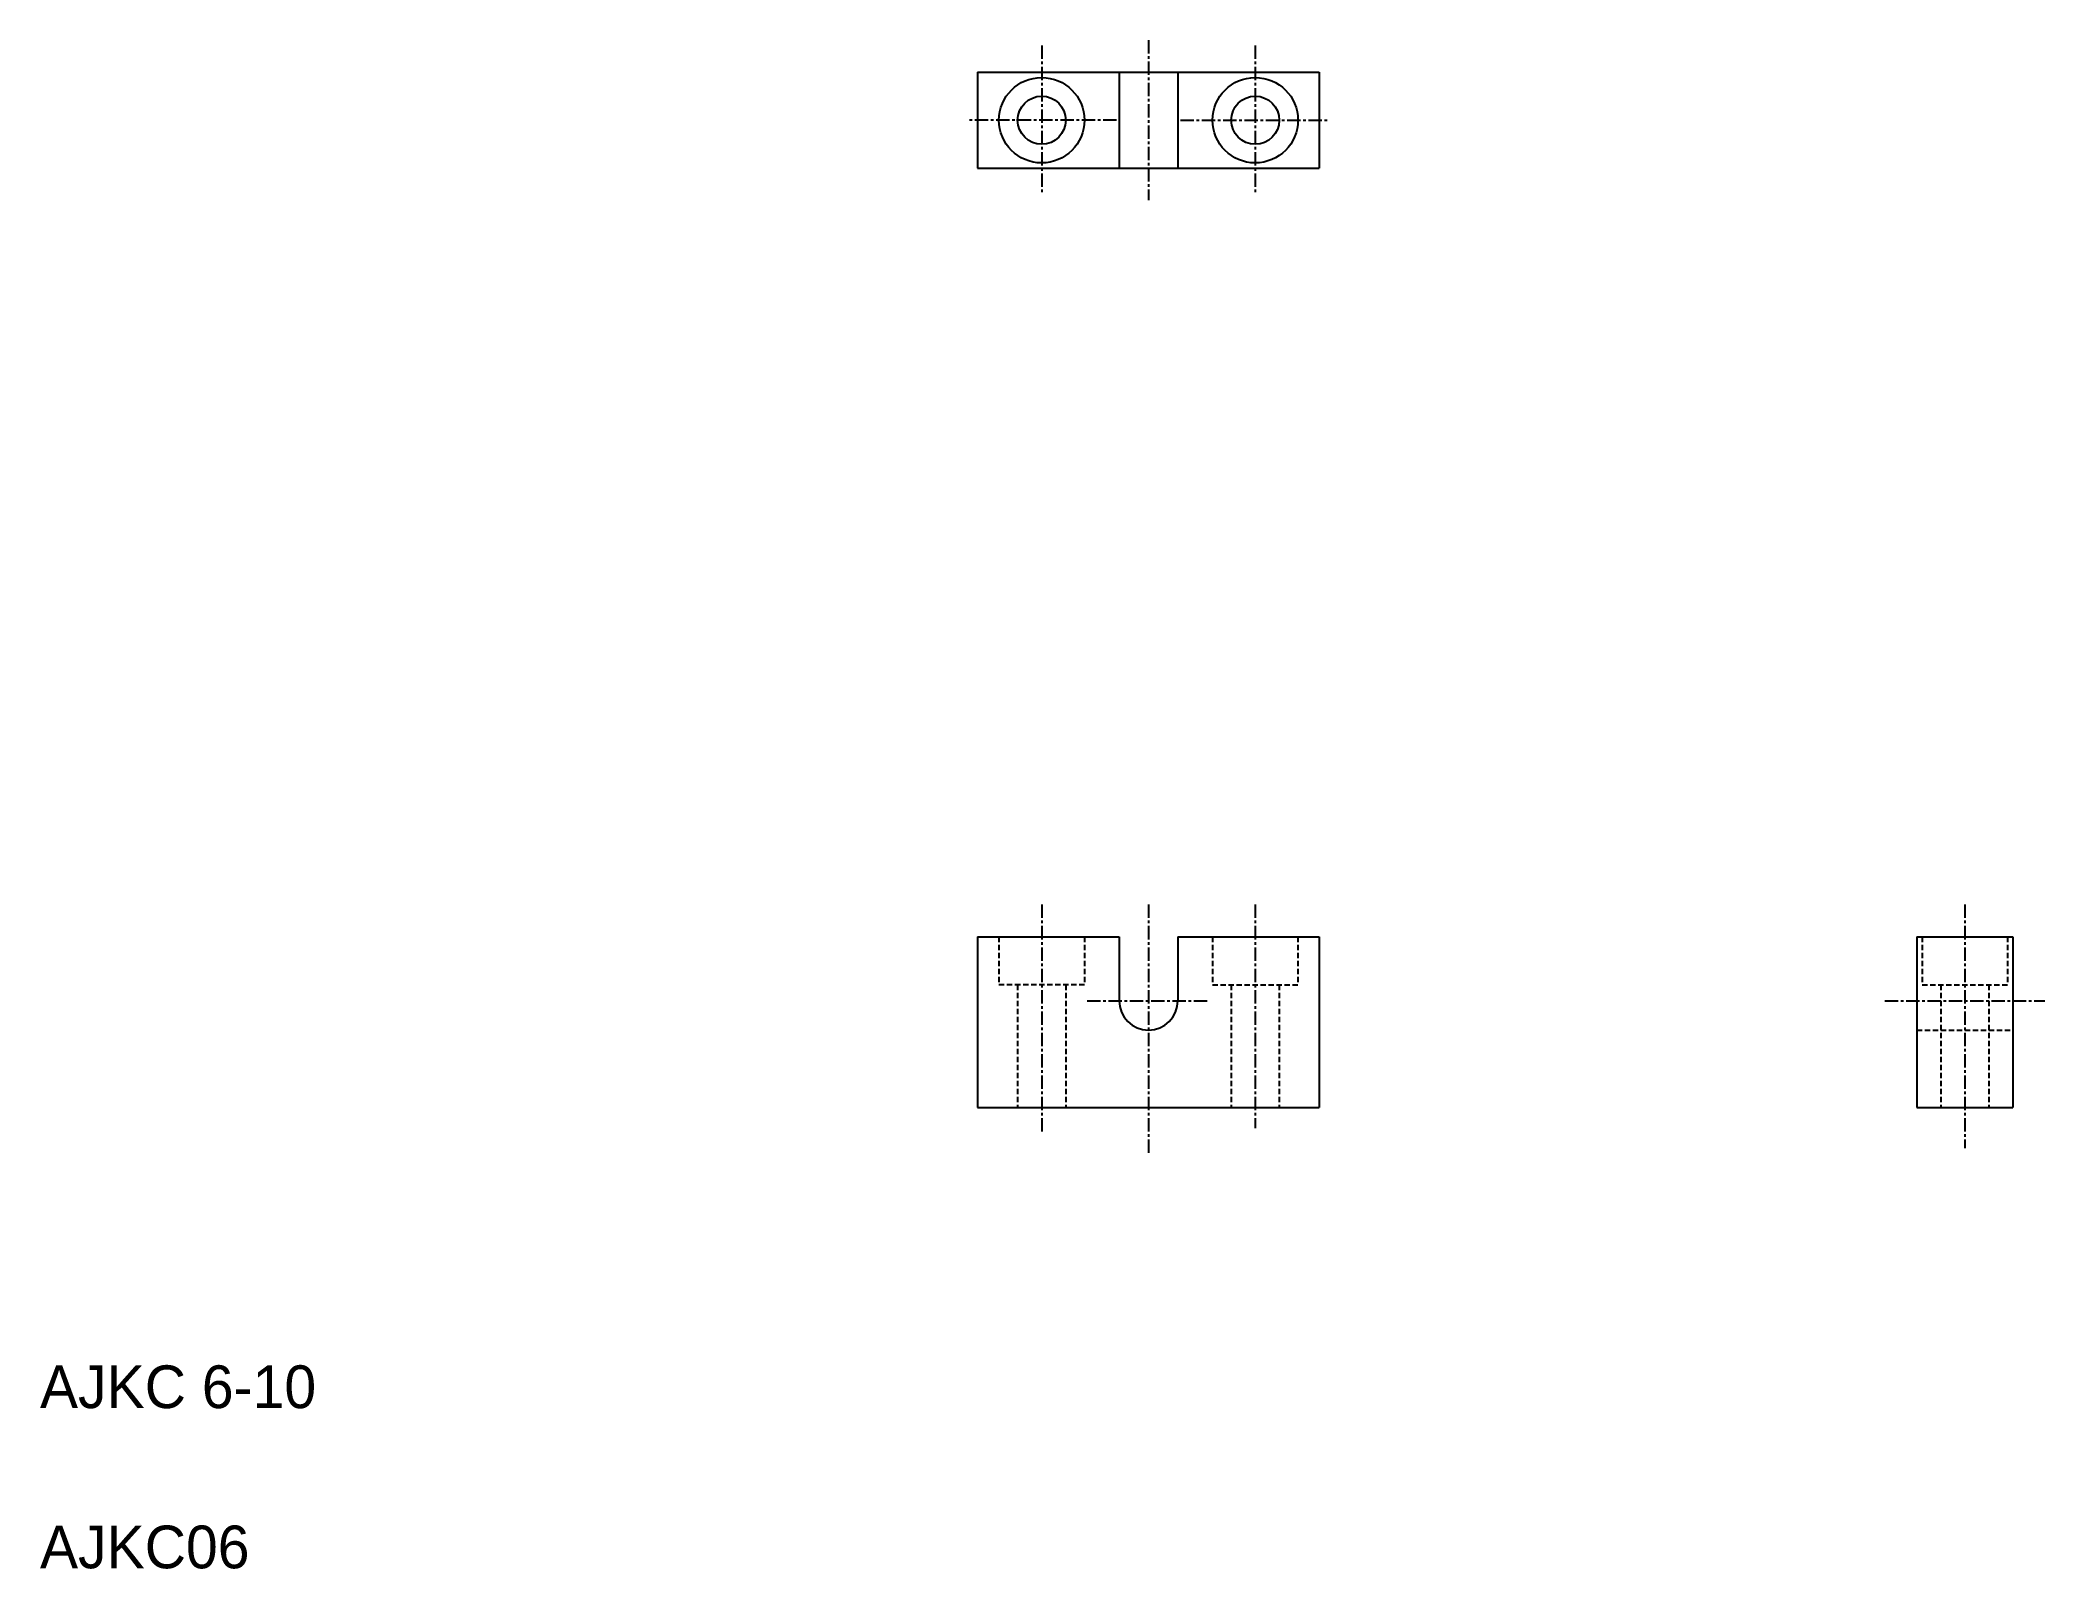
# Model space of a CAD drawing. Extents: x 10 to 198, y 10 to 153.
import ezdxf

# ---------------------------------------------------------------- set-up
doc = ezdxf.new("R2010")
doc.units = 0
doc.linetypes.add('CENTER', pattern=[2, 1.25, -0.25, 0.25, -0.25])
doc.linetypes.add('DASHED', pattern=[0.75, 0.5, -0.25])
doc.layers.get('0').update_dxf_attribs({"linetype": 'CONTINUOUS'})
doc.layers.add('CENTER', color=1, linetype='CENTER')

msp = doc.modelspace()

# ---------------------------------------------------------------- linework, layer by layer
at = {"color": 7, "linetype": 'CONTINUOUS'}
for p, q in [((97.81, 150.11), (129.81, 150.11)), ((97.81, 150.11), (97.81, 141.11)), ((111.06, 150.11), (111.06, 141.11)), ((116.56, 150.11), (116.56, 141.11)), ((129.81, 150.11), (129.81, 141.11)), ((97.81, 141.11), (129.81, 141.11)), ((97.81, 69.15), (111.06, 69.15)), ((97.81, 69.15), (97.81, 53.15)), ((111.06, 69.15), (111.06, 63.15)), ((116.56, 69.15), (129.81, 69.15)), ((116.56, 69.15), (116.56, 63.15)), ((129.81, 69.15), (129.81, 53.15)), ((185.76, 69.15), (185.76, 53.15)), ((185.76, 69.15), (194.76, 69.15)), ((194.76, 69.15), (194.76, 53.15)), ((97.81, 53.15), (129.81, 53.15)), ((185.76, 53.15), (194.76, 53.15))]:
    msp.add_line(p, q, dxfattribs=at)
at = {"color": 3, "linetype": 'DASHED'}
for p, q in [((99.81, 69.15), (99.81, 64.65)), ((107.81, 69.15), (107.81, 64.65)), ((119.81, 69.15), (119.81, 64.65)), ((127.81, 69.15), (127.81, 64.65)), ((186.26, 69.15), (186.26, 64.65)), ((194.26, 69.15), (194.26, 64.65)), ((107.81, 64.65), (99.81, 64.65)), ((101.56, 64.65), (101.56, 53.15)), ((106.06, 64.65), (106.06, 53.15)), ((119.81, 64.65), (127.81, 64.65)), ((121.56, 64.65), (121.56, 53.15)), ((126.06, 64.65), (126.06, 53.15)), ((186.26, 64.65), (194.26, 64.65)), ((188.01, 64.65), (188.01, 53.15)), ((192.51, 64.65), (192.51, 53.15)), ((185.76, 60.4), (194.76, 60.4))]:
    msp.add_line(p, q, dxfattribs=at)
for p, q in [((105.81, 53.15), (105.81, 53.15)), ((113.81, 53.15), (113.81, 53.15))]:
    msp.add_line(p, q)
at = {"color": 7, "linetype": 'CONTINUOUS'}
for centre, radius in [((103.81, 145.61), 4), ((123.81, 145.61), 4), ((103.81, 145.61), 2.25), ((123.81, 145.61), 2.25)]:
    msp.add_circle(centre, radius, dxfattribs=at)
msp.add_arc((113.81, 63.15), 2.75, 180, 0, dxfattribs=at)
at = {"layer": 'CENTER', "color": 1, "linetype": 'CENTER'}
for p, q in [((103.81, 152.61), (103.81, 138.61)), ((113.81, 153.11), (113.81, 138.11)), ((123.81, 152.61), (123.81, 138.61)), ((110.81, 145.61), (96.81, 145.61)), ((116.81, 145.61), (130.81, 145.61)), ((103.81, 72.15), (103.81, 50.86)), ((113.81, 72.15), (113.81, 48.79)), ((123.81, 72.15), (123.81, 51.23)), ((190.26, 72.15), (190.26, 49.35)), ((108.06, 63.15), (119.56, 63.15)), ((182.76, 63.15), (197.76, 63.15))]:
    msp.add_line(p, q, dxfattribs=at)

# ---------------------------------------------------------------- texts
for s, p in [('AJKC 6-10', (10, 25)), ('AJKC06', (10, 10))]:
    msp.add_text(s, height=4).set_placement(p)

doc.saveas('drawing.dxf')
